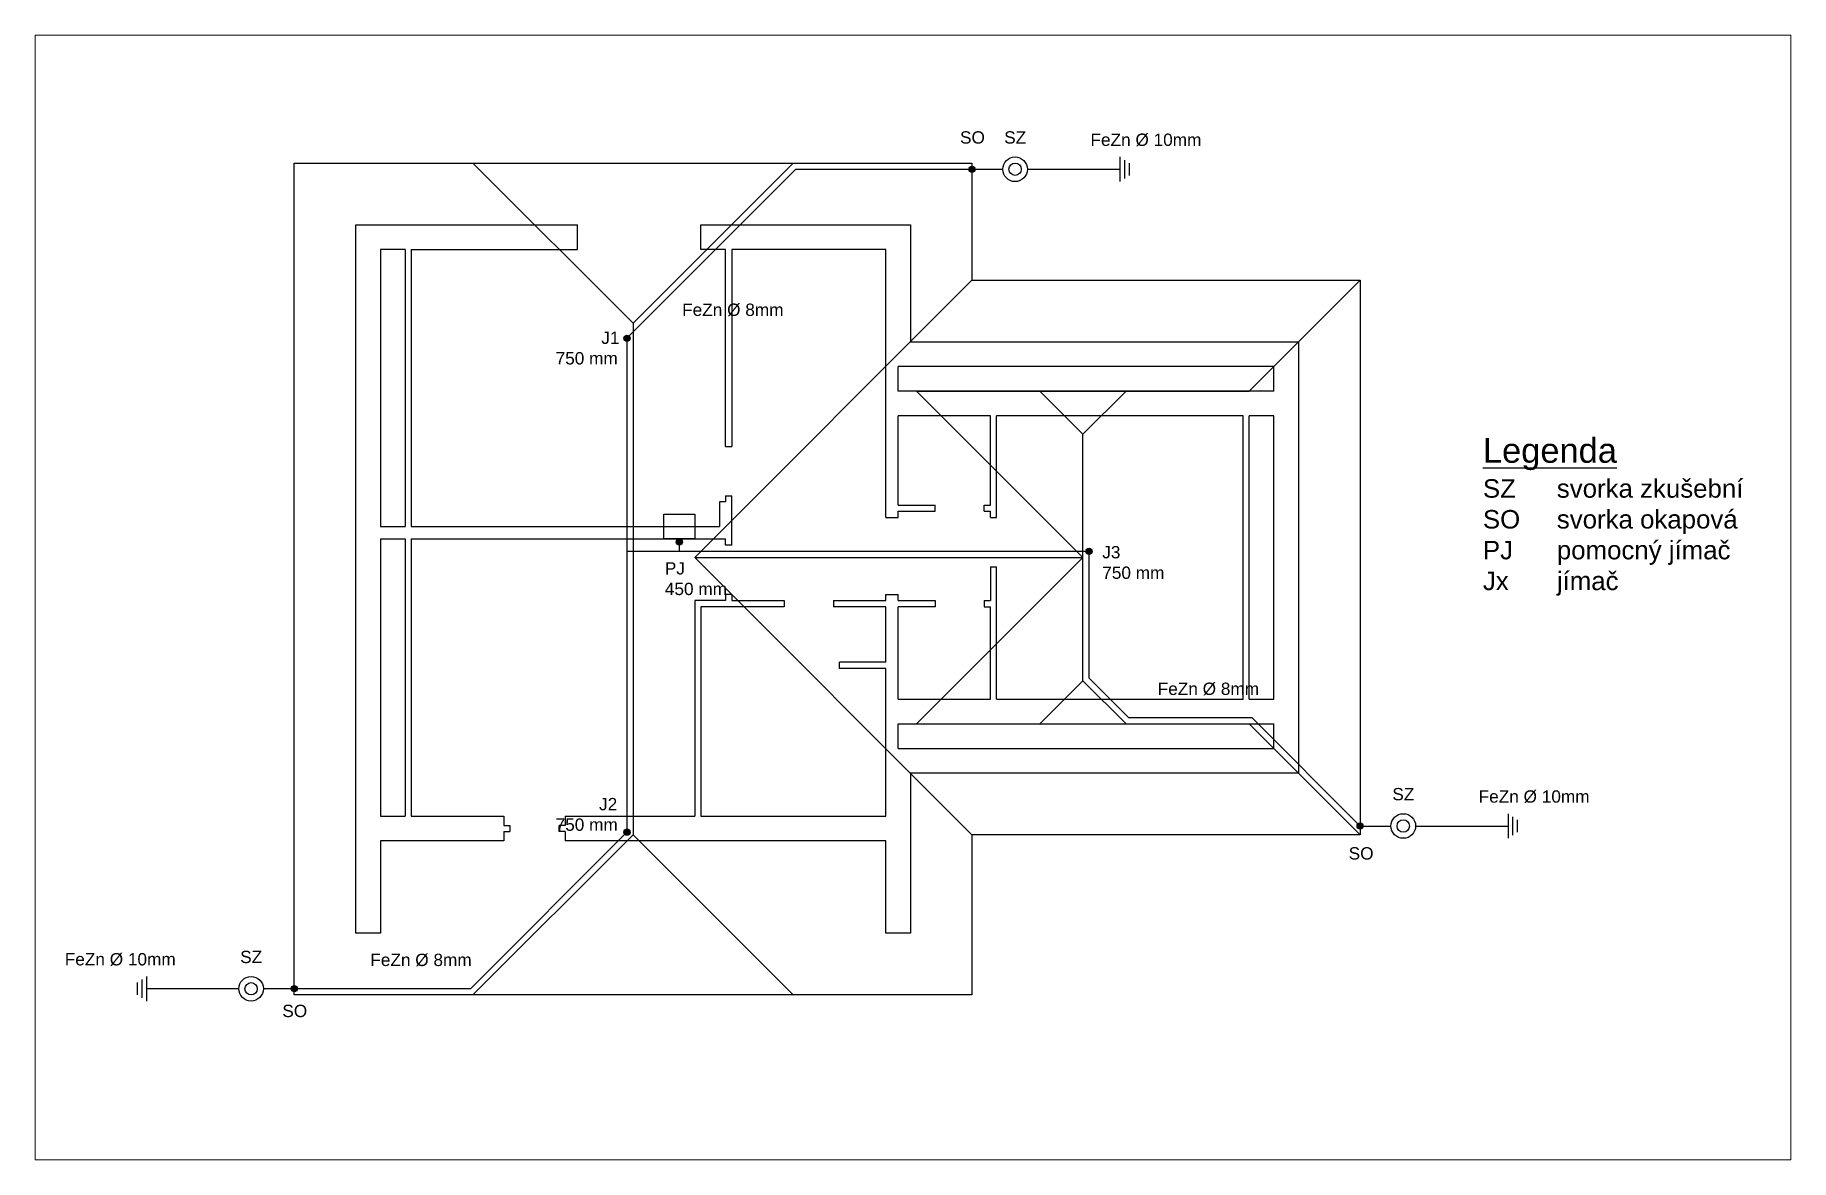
# Paper-space layout 'HROMOSVOD' of a CAD drawing. Header units: millimetres. Extents: x 9 to 416, y 51 to 311.
# The model-space entities are those that its viewports show. They can reach past a viewport. Long polylines and large blocks are cut down to what shows.
import ezdxf

# ---------------------------------------------------------------- set-up
doc = ezdxf.new("R2010")
doc.units = ezdxf.units.MM
doc.header["$LTSCALE"] = 10
doc.linetypes.add('DASHEDX2', pattern=[38.1, 25.4, -12.7])
for name, color, linetype in [('HROMOSVOD', 240, 'Continuous'), ('LEGENDA', 254, 'Continuous'), ('ZDI', 7, 'Continuous')]:
    doc.layers.add(name, color=color, linetype=linetype)
doc.layers.add('NEVID_ZDI', color=253, linetype='DASHEDX2', transparency=0.5)
doc.styles.get("Standard").update_dxf_attribs({"font": 'arial.ttf'})

msp = doc.modelspace()

# ---------------------------------------------------------------- hatches: boundary and pattern name
at = {"layer": 'HROMOSVOD'}
h = msp.add_hatch(color=256, dxfattribs=at)
h.dxf.hatch_style = 1
h.paths.add_polyline_path([(63357.747, 15957.433, 1), (63257.747, 15957.433, 1)])
h = msp.add_hatch(color=256, dxfattribs=at)
h.dxf.hatch_style = 1
h.paths.add_polyline_path([(57757.747, 13216.012, 1), (57657.747, 13216.012, 1)])
h = msp.add_hatch(color=256, dxfattribs=at)
h.dxf.hatch_style = 1
h.paths.add_polyline_path([(58607.747, 9907.433, 1), (58507.747, 9907.433, 1)])
h = msp.add_hatch(color=256, dxfattribs=at)
h.dxf.hatch_style = 1
h.paths.add_polyline_path([(65257.747, 9757.433, 1), (65157.747, 9757.433, 1)])
h = msp.add_hatch(color=256, dxfattribs=at)
h.dxf.hatch_style = 1
h.paths.add_polyline_path([(57757.747, 5198.855, 1), (57657.747, 5198.855, 1)])
h = msp.add_hatch(color=256, dxfattribs=at)
h.dxf.hatch_style = 1
h.paths.add_polyline_path([(69657.747, 5298.855, 1), (69557.747, 5298.855, 1)])
h = msp.add_hatch(color=256, dxfattribs=at)
h.dxf.hatch_style = 1
h.paths.add_polyline_path([(52357.747, 2657.433, 1), (52257.747, 2657.433, 1)])

# ---------------------------------------------------------------- linework, layer by layer
for p, q in [((65707.747, 16157.433), (65707.747, 15757.433)), ((65782.747, 16107.433), (65782.747, 15807.433)), ((65857.747, 16057.433), (65857.747, 15857.433)), ((57707.747, 13216.012), (60449.168, 15957.433)), ((60449.168, 15957.433), (63807.747, 15957.433)), ((64207.747, 15957.433), (65707.747, 15957.433)), ((57707.747, 13216.012), (57707.747, 5198.855)), ((57707.747, 9757.433), (65207.747, 9757.433)), ((58557.747, 9907.433), (58557.747, 9757.433)), ((65207.747, 7698.855), (65207.747, 9757.433)), ((65207.747, 7698.855), (65849.168, 7057.433)), ((65849.168, 7057.433), (67849.168, 7057.433)), ((69607.747, 5298.855), (67849.168, 7057.433)), ((72007.747, 5498.855), (72007.747, 5098.855)), ((72082.747, 5448.855), (72082.747, 5148.855)), ((57707.747, 5198.855), (55166.325, 2657.433)), ((69607.747, 5298.855), (70107.747, 5298.855)), ((70507.747, 5298.855), (72007.747, 5298.855)), ((72157.747, 5398.855), (72157.747, 5198.855)), ((49907.747, 2857.433), (49907.747, 2457.433)), ((49757.747, 2757.433), (49757.747, 2557.433)), ((49832.747, 2807.433), (49832.747, 2507.433)), ((51407.747, 2657.433), (49907.747, 2657.433)), ((55166.325, 2657.433), (51807.747, 2657.433))]:
    msp.add_line(p, q, dxfattribs=at)
for centre, radius in [((63307.747, 15957.433), 50), ((64007.747, 15957.433), 200), ((64007.747, 15957.433), 100), ((57707.747, 13216.012), 50), ((58557.747, 9907.433), 50), ((65207.747, 9757.433), 50), ((70307.747, 5298.855), 200), ((57707.747, 5198.855), 50), ((69607.747, 5298.855), 50), ((70307.747, 5298.855), 100), ((51607.747, 2657.433), 200), ((51607.747, 2657.433), 100), ((52307.747, 2657.433), 50)]:
    msp.add_circle(centre, radius, dxfattribs=at)
at = {"layer": 'NEVID_ZDI'}
for p, q in [((56907.747, 14657.433), (56907.747, 15057.433)), ((58907.747, 14657.433), (58907.747, 15057.433)), ((54107.747, 14657.433), (53707.747, 14657.433)), ((53707.747, 14657.433), (53707.747, 10157.433)), ((54107.747, 14657.433), (54107.747, 10157.433)), ((54207.747, 14657.433), (54207.747, 10157.433)), ((54207.747, 14657.433), (56907.747, 14657.433)), ((59307.747, 14657.433), (58907.747, 14657.433)), ((59307.747, 11457.433), (59307.747, 14657.433)), ((61907.747, 14657.433), (59407.747, 14657.433)), ((59407.747, 14657.433), (59407.747, 11457.433)), ((61907.747, 10307.433), (61907.747, 14657.433)), ((68207.747, 12757.433), (62107.747, 12757.433)), ((62107.747, 12357.433), (62107.747, 12757.433)), ((68207.747, 12357.433), (68207.747, 12757.433)), ((68207.747, 12357.433), (62107.747, 12357.433)), ((63607.747, 11957.433), (62107.747, 11957.433)), ((62107.747, 10507.433), (62107.747, 11957.433)), ((63607.747, 10507.433), (63607.747, 11957.433)), ((67707.747, 11957.433), (63707.747, 11957.433)), ((63707.747, 10307.433), (63707.747, 11957.433)), ((67707.747, 7357.433), (67707.747, 11957.433)), ((67807.747, 7357.433), (67807.747, 11957.433)), ((68207.747, 11957.433), (67807.747, 11957.433)), ((68207.747, 7357.433), (68207.747, 11957.433)), ((59307.747, 11457.433), (59407.747, 11457.433)), ((59307.747, 10557.433), (59207.747, 10557.433)), ((59207.747, 10557.433), (59207.747, 10157.433)), ((59307.747, 10657.433), (59407.747, 10657.433)), ((59307.747, 10657.433), (59307.747, 10557.433)), ((59407.747, 9857.433), (59407.747, 10657.433)), ((61907.747, 10307.433), (62107.747, 10307.433)), ((62107.747, 10507.433), (62707.747, 10507.433)), ((62107.747, 10307.433), (62107.747, 10407.433)), ((62107.747, 10407.433), (62707.747, 10407.433)), ((62707.747, 10407.433), (62707.747, 10507.433)), ((63507.747, 10507.433), (63607.747, 10507.433)), ((63507.747, 10407.433), (63507.747, 10507.433)), ((63507.747, 10407.433), (63607.747, 10407.433)), ((63607.747, 10307.433), (63607.747, 10407.433)), ((63607.747, 10307.433), (63707.747, 10307.433)), ((53707.747, 10157.433), (54107.747, 10157.433)), ((54207.747, 10157.433), (59207.747, 10157.433)), ((53707.747, 9957.433), (53707.747, 5457.433)), ((53707.747, 9957.433), (54107.747, 9957.433)), ((54107.747, 9957.433), (54107.747, 5457.433)), ((54207.747, 9957.433), (54207.747, 5457.433)), ((54207.747, 9957.433), (59307.747, 9957.433)), ((59307.747, 9857.433), (59307.747, 9957.433)), ((59407.747, 9857.433), (59307.747, 9857.433)), ((63607.747, 9507.433), (63707.747, 9507.433)), ((63607.747, 9507.433), (63607.747, 8957.433)), ((63707.747, 7357.433), (63707.747, 9507.433)), ((59307.747, 8957.433), (58807.747, 8957.433)), ((58807.747, 8957.433), (58807.747, 5457.433)), ((60257.747, 8857.433), (58907.747, 8857.433)), ((58907.747, 8857.433), (58907.747, 5457.433)), ((59407.747, 9057.433), (59307.747, 9057.433)), ((59307.747, 9057.433), (59307.747, 8957.433)), ((59407.747, 9057.433), (59407.747, 8957.433)), ((59407.747, 8957.433), (60257.747, 8957.433)), ((60257.747, 8957.433), (60257.747, 8857.433)), ((61057.747, 8957.433), (61907.747, 8957.433)), ((61057.747, 8957.433), (61057.747, 8857.433)), ((61907.747, 8857.433), (61057.747, 8857.433)), ((61907.747, 8957.433), (61907.747, 9057.433)), ((61907.747, 9057.433), (62107.747, 9057.433)), ((61907.747, 7957.433), (61907.747, 8857.433)), ((62107.747, 8957.433), (62107.747, 9057.433)), ((62107.747, 8957.433), (62707.747, 8957.433)), ((62107.747, 7357.433), (62107.747, 8857.433)), ((62707.747, 8857.433), (62107.747, 8857.433)), ((62707.747, 8957.433), (62707.747, 8857.433)), ((63507.747, 8957.433), (63607.747, 8957.433)), ((63507.747, 8957.433), (63507.747, 8857.433)), ((63507.747, 8857.433), (63607.747, 8857.433)), ((63607.747, 7357.433), (63607.747, 8857.433)), ((61907.747, 7957.433), (61157.747, 7957.433)), ((61157.747, 7857.433), (61157.747, 7957.433)), ((61907.747, 7857.433), (61157.747, 7857.433)), ((61907.747, 5457.433), (61907.747, 7857.433)), ((62107.747, 7357.433), (63607.747, 7357.433)), ((63707.747, 7357.433), (67707.747, 7357.433)), ((67807.747, 7357.433), (68207.747, 7357.433)), ((62107.747, 6957.433), (68207.747, 6957.433)), ((62107.747, 6557.433), (62107.747, 6957.433)), ((68207.747, 6557.433), (68207.747, 6957.433)), ((62107.747, 6557.433), (68207.747, 6557.433)), ((53707.747, 5457.433), (54107.747, 5457.433)), ((54207.747, 5457.433), (55707.747, 5457.433)), ((55707.747, 5457.433), (55707.747, 5307.433)), ((56707.747, 5457.433), (56707.747, 5307.433)), ((56707.747, 5457.433), (58807.747, 5457.433)), ((58907.747, 5457.433), (61907.747, 5457.433)), ((55707.747, 5307.433), (55807.747, 5307.433)), ((55707.747, 5207.433), (55707.747, 5057.433)), ((55707.747, 5207.433), (55807.747, 5207.433)), ((55807.747, 5307.433), (55807.747, 5207.433)), ((56707.747, 5307.433), (56607.747, 5307.433)), ((56607.747, 5207.433), (56607.747, 5307.433)), ((56707.747, 5207.433), (56607.747, 5207.433)), ((56707.747, 5207.433), (56707.747, 5057.433))]:
    msp.add_line(p, q, dxfattribs=at)
for points in [[(55707.747, 5057.433), (53707.747, 5057.433), (53707.747, 3557.433), (53307.747, 3557.433), (53307.747, 15057.433), (56907.747, 15057.433)], [(58907.747, 15057.433), (62307.747, 15057.433), (62307.747, 13157.433), (68607.747, 13157.433), (68607.747, 6157.433), (62307.747, 6157.433), (62307.747, 3557.433), (61907.747, 3557.433), (61907.747, 5057.433), (56707.747, 5057.433)]]:
    msp.add_lwpolyline(points, dxfattribs=at)
at = {"layer": 'ZDI'}
for p, q in [((52307.747, 2557.433), (52307.747, 16057.433)), ((52307.747, 16057.433), (63307.747, 16057.433)), ((57807.747, 13457.433), (55207.747, 16057.433)), ((57807.747, 13457.433), (60407.747, 16057.433)), ((63307.747, 16057.433), (63307.747, 14157.433)), ((63307.747, 14157.433), (58807.747, 9657.433)), ((63307.747, 14157.433), (69607.747, 14157.433)), ((69607.747, 14157.433), (67807.747, 12357.433)), ((69607.747, 14157.433), (69607.747, 5157.433)), ((57807.747, 13457.433), (57807.747, 5157.433)), ((62407.747, 12357.433), (65107.747, 9657.433)), ((62407.747, 12357.433), (67807.747, 12357.433)), ((65107.747, 11657.433), (64407.747, 12357.433)), ((65107.747, 11657.433), (65807.747, 12357.433)), ((65107.747, 7657.433), (65107.747, 11657.433)), ((63307.747, 5157.433), (58807.747, 9657.433)), ((58807.747, 9657.433), (65107.747, 9657.433)), ((62407.747, 6957.433), (65107.747, 9657.433)), ((65107.747, 7657.433), (64407.747, 6957.433)), ((65107.747, 7657.433), (65807.747, 6957.433)), ((62407.747, 6957.433), (67807.747, 6957.433)), ((69607.747, 5157.433), (67807.747, 6957.433)), ((57807.747, 5157.433), (55207.747, 2557.433)), ((57807.747, 5157.433), (60407.747, 2557.433)), ((69607.747, 5157.433), (63307.747, 5157.433)), ((63307.747, 5157.433), (63307.747, 2557.433)), ((63307.747, 2557.433), (52307.747, 2557.433))]:
    msp.add_line(p, q, dxfattribs=at)
msp.add_lwpolyline([(58807.747, 9957.433), (58307.747, 9957.433), (58307.747, 10357.433), (58807.747, 10357.433)], close=True, dxfattribs=at)

# ---------------------------------------------------------------- texts
at = {"layer": 'HROMOSVOD', "char_height": 200}
for s, width, insert, attachment_point in [('{\\fArial|b0|i0|c238|p34;SO}', 606.44026, (63113.578, 16574.238), 1), ('{\\fArial|b0|i0|c238|p34;SZ}', 606.44026, (63830.477, 16574.238), 1), ('{\\fArial|b0|i0|c238|p34;FeZn %%C 10mm}', 2026.80482, (65230.937, 16536.378), 1), ('{\\fArial|b0|i0|c238|p34;FeZn %%C 8mm}', 1642.63415, (58603.95, 13777.254), 1), ('\\pi842.64;{\\fArial|b0|i0|c238|p34;J1\\P\\pi100.9;750 mm}', 1078.93342, (56449.361, 13323.152), 1), ('{\\fArial|b0|i0|c238|p34;J3\\P750 mm}', 980.71367, (65421.982, 9842.752), 1), ('{\\fArial|b0|i0|c238|p34;PJ\\P450 mm}', 989.06872, (58322.762, 9580.463), 1), ('{\\fArial|b0|i0|c238|p34;FeZn %%C 8mm}', 1642.63415, (66322.297, 7626.173), 1), ('\\pi806.08;{\\fArial|b0|i0|c238|p34;J2\\P\\pi100.9;750 mm}', 1078.93342, (56449.361, 5754.43), 1), ('{\\fArial|b0|i0|c238|p34;SZ}', 606.44026, (70130.477, 5915.659), 1), ('{\\fArial|b0|i0|c238|p34;FeZn %%C 10mm}', 2026.80482, (71530.937, 5877.799), 1), ('{\\fArial|b0|i0|c238|p34;SO}', 606.44026, (69422.062, 4954.793), 1), ('{\\fArial|b0|i0|c238|p34;FeZn %%C 10mm}', 2026.80482, (50384.557, 3236.378), 3), ('{\\fArial|b0|i0|c238|p34;SZ}', 606.44026, (51430.477, 3274.238), 1), ('{\\fArial|b0|i0|c238|p34;FeZn %%C 8mm}', 1642.63415, (53542.867, 3226.22), 1), ('{\\fArial|b0|i0|c238|p34;SO}', 606.44026, (52114.922, 2397.541), 1)]:
    msp.add_mtext_dynamic_manual_height_columns(s, width=width, gutter_width=500, heights=[0], dxfattribs=dict(at, insert=insert, attachment_point=attachment_point))
at = {"layer": 'LEGENDA', "insert": (71600.132, 11593.921), "char_height": 300, "attachment_point": 1}
msp.add_mtext_dynamic_manual_height_columns('{\\fArial|b0|i0|c238|p34;\\H1.3333x;\\LLegenda\\H0.75x;\\l\\PSZ^Isvorka zkušební\\PSO^Isvorka okapová\\PPJ^Ipomocný jímač\\PJx^Ijímač}', width=7432.19838, gutter_width=500, heights=[0], dxfattribs=at)

psp = doc.layouts.new('HROMOSVOD')

# ---------------------------------------------------------------- viewports
at = {"layer": '0'}
psp.add_viewport(center=(212.63, 181.09), size=(407.08, 260.7819), view_center_point=(62350.847, 9007.677), view_height=18254.73351, dxfattribs=at)

doc.saveas('drawing.dxf')
